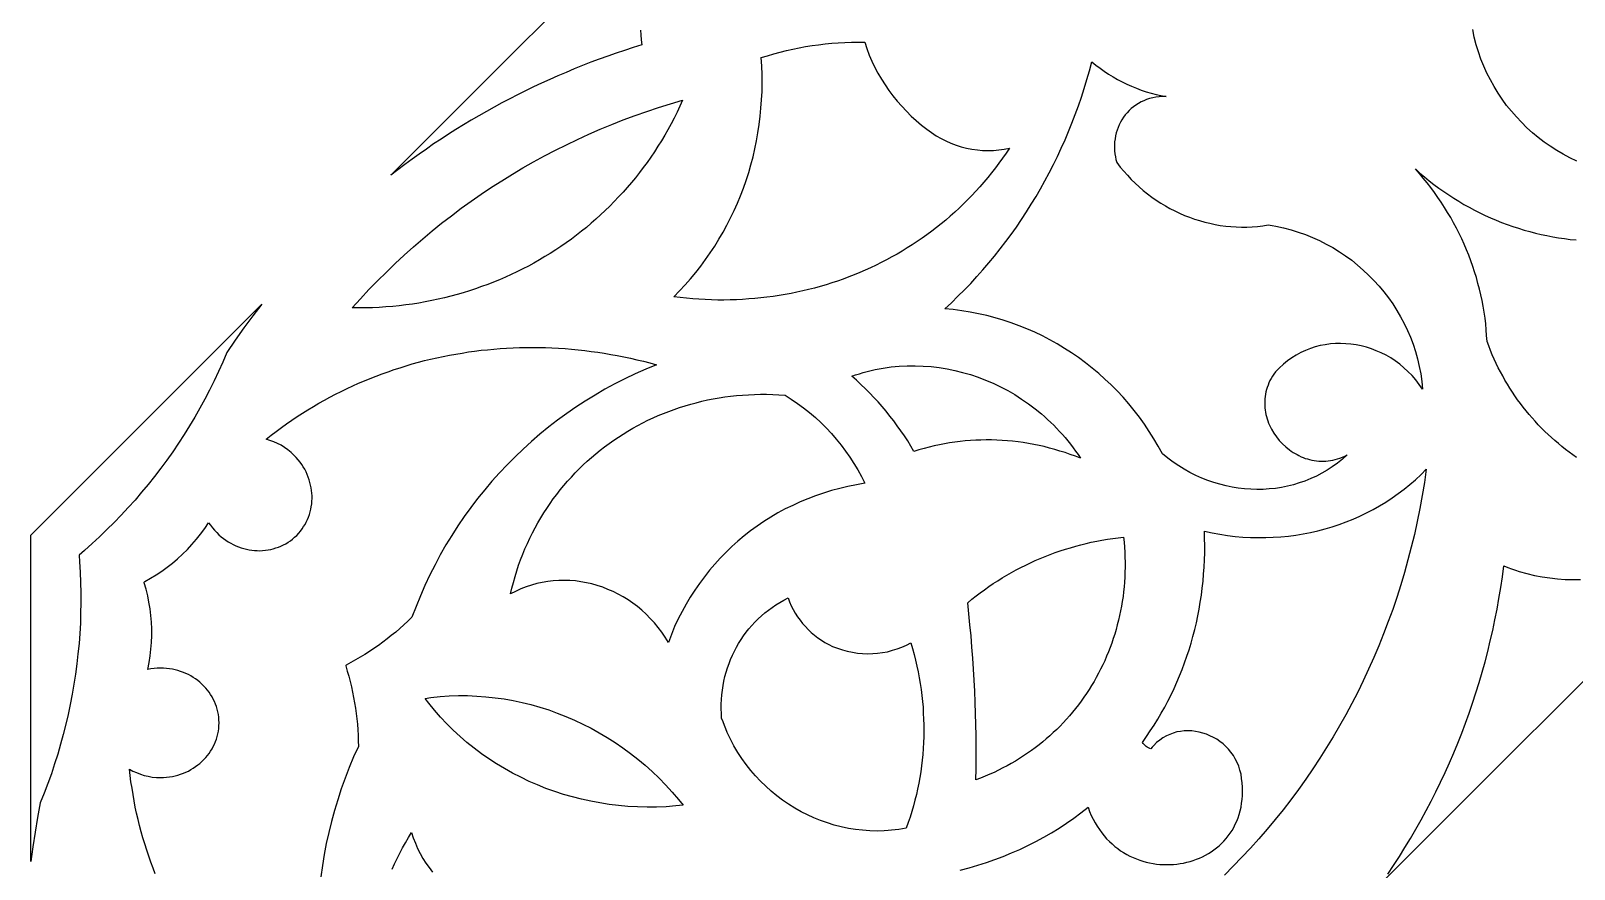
# Model space of a CAD drawing. Extents: x 1908 to 2928, y -299 to 721.
# Drawn here: x 2007.6 to 2110.3, y 359 to 414.8 of the extents above; entities that cross this region are included whole.
import ezdxf

# ---------------------------------------------------------------- set-up
doc = ezdxf.new("R2010")
doc.units = 0
doc.layers.add('BITMAP_LAYER', color=18, linetype='CONTINUOUS')

msp = doc.modelspace()

# ---------------------------------------------------------------- linework, layer by layer
at = {"layer": 'BITMAP_LAYER'}
for points in [[(2048.16, 414.9), (2048.18, 414.57), (2048.21, 414.24), (2048.24, 413.91), (2047.67, 413.73), (2047.1, 413.54), (2046.53, 413.35), (2045.97, 413.16), (2045.41, 412.96), (2044.85, 412.75), (2044.3, 412.53), (2043.74, 412.31), (2043.2, 412.08), (2042.65, 411.85), (2042.11, 411.61), (2041.57, 411.36), (2041.03, 411.11), (2040.5, 410.85), (2039.97, 410.59), (2039.45, 410.32), (2038.92, 410.05), (2038.41, 409.77), (2037.89, 409.48), (2037.38, 409.18), (2036.87, 408.89), (2036.37, 408.58), (2035.86, 408.27), (2035.37, 407.96), (2034.87, 407.63), (2034.38, 407.31), (2033.9, 406.97), (2033.42, 406.63), (2032.94, 406.29), (2032.46, 405.94), (2032, 405.59), (2031.53, 405.22), (2050.2, 423.9)], [(2110.51, 406.17), (2110.05, 406.39), (2109.61, 406.62), (2109.18, 406.87), (2108.75, 407.15), (2108.34, 407.43), (2107.95, 407.74), (2107.56, 408.06), (2107.19, 408.39), (2106.83, 408.75), (2106.49, 409.11), (2106.16, 409.49), (2105.84, 409.88), (2105.55, 410.29), (2105.27, 410.7), (2105, 411.13), (2104.76, 411.57), (2104.53, 412.02), (2104.32, 412.48), (2104.13, 412.96), (2103.96, 413.44), (2103.81, 413.92), (2103.68, 414.42), (2103.58, 414.93)], [(2110.5, 386.41), (2110.25, 386.59), (2110.01, 386.77), (2109.76, 386.95), (2109.52, 387.14), (2109.29, 387.34), (2109.06, 387.54), (2108.83, 387.74), (2108.6, 387.95), (2108.38, 388.16), (2108.16, 388.38), (2107.95, 388.6), (2107.74, 388.83), (2107.53, 389.06), (2107.33, 389.29), (2107.14, 389.53), (2106.94, 389.77), (2106.76, 390.02), (2106.57, 390.27), (2106.39, 390.52), (2106.22, 390.78), (2106.05, 391.04), (2105.89, 391.3), (2105.73, 391.57), (2105.58, 391.85), (2105.43, 392.12), (2105.28, 392.4), (2105.14, 392.68), (2105.01, 392.97), (2104.88, 393.26), (2104.76, 393.55), (2104.65, 393.85), (2104.54, 394.15), (2104.51, 394.54), (2104.48, 394.93), (2104.45, 395.32), (2104.4, 395.71), (2104.34, 396.1), (2104.28, 396.49), (2104.2, 396.88), (2104.12, 397.26), (2104.03, 397.64), (2103.93, 398.02), (2103.83, 398.4), (2103.71, 398.78), (2103.59, 399.15), (2103.45, 399.53), (2103.32, 399.9), (2103.17, 400.26), (2103.01, 400.63), (2102.85, 400.99), (2102.68, 401.34), (2102.5, 401.7), (2102.31, 402.05), (2102.12, 402.4), (2101.91, 402.74), (2101.7, 403.08), (2101.49, 403.42), (2101.26, 403.75), (2101.03, 404.07), (2100.79, 404.4), (2100.54, 404.72), (2100.29, 405.03), (2100.03, 405.34), (2099.76, 405.64), (2100.06, 405.37), (2100.37, 405.11), (2100.68, 404.86), (2101, 404.61), (2101.33, 404.37), (2101.65, 404.14), (2101.98, 403.91), (2102.32, 403.7), (2102.66, 403.49), (2103, 403.28), (2103.35, 403.09), (2103.7, 402.9), (2104.06, 402.72), (2104.41, 402.55), (2104.77, 402.39), (2105.14, 402.23), (2105.5, 402.08), (2105.87, 401.94), (2106.25, 401.81), (2106.62, 401.69), (2107, 401.57), (2107.38, 401.47), (2107.76, 401.37), (2108.14, 401.28), (2108.52, 401.2), (2108.91, 401.12), (2109.3, 401.06), (2109.69, 401), (2110.08, 400.95), (2110.47, 400.91)], [(2015.84, 358.67), (2015.69, 359.06), (2015.54, 359.46), (2015.4, 359.86), (2015.27, 360.26), (2015.14, 360.67), (2015.02, 361.07), (2014.91, 361.48), (2014.8, 361.89), (2014.7, 362.3), (2014.6, 362.71), (2014.51, 363.13), (2014.43, 363.55), (2014.36, 363.97), (2014.29, 364.39), (2014.22, 364.81), (2014.17, 365.23), (2014.12, 365.66), (2014.35, 365.53), (2014.6, 365.42), (2014.85, 365.32), (2015.11, 365.24), (2015.37, 365.18), (2015.64, 365.13), (2015.92, 365.1), (2016.19, 365.09), (2016.39, 365.1), (2016.59, 365.11), (2016.79, 365.14), (2016.98, 365.17), (2017.17, 365.21), (2017.35, 365.26), (2017.53, 365.32), (2017.71, 365.38), (2017.88, 365.45), (2018.05, 365.53), (2018.21, 365.62), (2018.37, 365.72), (2018.52, 365.82), (2018.67, 365.93), (2018.81, 366.04), (2018.95, 366.16), (2019.08, 366.29), (2019.2, 366.42), (2019.31, 366.56), (2019.42, 366.7), (2019.52, 366.85), (2019.62, 367), (2019.7, 367.16), (2019.78, 367.32), (2019.85, 367.49), (2019.91, 367.66), (2019.96, 367.83), (2020.01, 368.01), (2020.04, 368.19), (2020.07, 368.37), (2020.08, 368.55), (2020.09, 368.74), (2020.08, 368.93), (2020.07, 369.11), (2020.04, 369.3), (2020.01, 369.47), (2019.96, 369.65), (2019.91, 369.82), (2019.85, 369.99), (2019.78, 370.16), (2019.7, 370.32), (2019.62, 370.48), (2019.52, 370.63), (2019.42, 370.78), (2019.31, 370.92), (2019.2, 371.06), (2019.08, 371.19), (2018.95, 371.32), (2018.81, 371.44), (2018.67, 371.55), (2018.52, 371.66), (2018.37, 371.76), (2018.21, 371.86), (2018.05, 371.95), (2017.88, 372.03), (2017.71, 372.1), (2017.53, 372.16), (2017.35, 372.22), (2017.17, 372.27), (2016.98, 372.31), (2016.79, 372.34), (2016.59, 372.37), (2016.39, 372.38), (2016.19, 372.39), (2015.97, 372.38), (2015.76, 372.36), (2015.55, 372.34), (2015.34, 372.3), (2015.43, 372.75), (2015.5, 373.2), (2015.55, 373.65), (2015.58, 374.1), (2015.6, 374.55), (2015.6, 375), (2015.58, 375.45), (2015.54, 375.9), (2015.49, 376.34), (2015.42, 376.78), (2015.34, 377.21), (2015.23, 377.65), (2015.11, 378.07), (2015.1, 378.12), (2015.14, 378.15), (2015.53, 378.37), (2015.91, 378.6), (2016.28, 378.85), (2016.64, 379.11), (2016.99, 379.38), (2017.33, 379.67), (2017.66, 379.98), (2017.98, 380.29), (2018.28, 380.62), (2018.58, 380.97), (2018.86, 381.32), (2019.13, 381.69), (2019.39, 382.07), (2019.51, 381.9), (2019.64, 381.73), (2019.78, 381.57), (2019.93, 381.41), (2020.08, 381.27), (2020.23, 381.14), (2020.38, 381.02), (2020.54, 380.9), (2020.7, 380.8), (2020.87, 380.7), (2021.03, 380.62), (2021.2, 380.54), (2021.38, 380.47), (2021.55, 380.41), (2021.73, 380.35), (2021.91, 380.31), (2022.09, 380.27), (2022.27, 380.24), (2022.45, 380.23), (2022.63, 380.22), (2022.81, 380.21), (2022.99, 380.22), (2023.17, 380.24), (2023.35, 380.26), (2023.53, 380.29), (2023.7, 380.34), (2023.87, 380.39), (2024.04, 380.44), (2024.21, 380.51), (2024.37, 380.59), (2024.53, 380.67), (2024.69, 380.77), (2024.84, 380.87), (2024.98, 380.98), (2025.12, 381.1), (2025.26, 381.23), (2025.39, 381.37), (2025.51, 381.51), (2025.62, 381.66), (2025.72, 381.81), (2025.82, 381.96), (2025.9, 382.12), (2025.98, 382.29), (2026.05, 382.45), (2026.11, 382.62), (2026.16, 382.79), (2026.2, 382.97), (2026.23, 383.14), (2026.26, 383.32), (2026.27, 383.5), (2026.28, 383.68), (2026.28, 383.86), (2026.27, 384.04), (2026.25, 384.22), (2026.22, 384.4), (2026.18, 384.58), (2026.14, 384.76), (2026.09, 384.94), (2026.03, 385.11), (2025.96, 385.29), (2025.88, 385.46), (2025.79, 385.63), (2025.69, 385.79), (2025.59, 385.95), (2025.48, 386.11), (2025.35, 386.27), (2025.22, 386.42), (2025.09, 386.56), (2024.88, 386.75), (2024.67, 386.92), (2024.45, 387.08), (2024.22, 387.23), (2023.98, 387.35), (2023.73, 387.46), (2023.48, 387.56), (2023.22, 387.63), (2023.55, 387.9), (2023.89, 388.16), (2024.24, 388.41), (2024.58, 388.66), (2024.93, 388.9), (2025.29, 389.14), (2025.64, 389.37), (2026, 389.6), (2026.37, 389.81), (2026.73, 390.03), (2027.1, 390.24), (2027.47, 390.44), (2027.85, 390.63), (2028.23, 390.82), (2028.61, 391.01), (2028.99, 391.19), (2029.38, 391.36), (2029.77, 391.53), (2030.16, 391.69), (2030.55, 391.84), (2030.94, 391.99), (2031.34, 392.13), (2031.74, 392.27), (2032.14, 392.4), (2032.55, 392.53), (2032.95, 392.65), (2033.36, 392.76), (2033.77, 392.87), (2034.18, 392.97), (2034.6, 393.06), (2035.01, 393.15), (2035.43, 393.23), (2035.85, 393.31), (2036.27, 393.38), (2036.69, 393.45), (2037.11, 393.5), (2037.54, 393.56), (2037.96, 393.6), (2038.39, 393.64), (2038.81, 393.68), (2039.24, 393.7), (2039.67, 393.72), (2040.1, 393.74), (2040.53, 393.75), (2040.96, 393.75), (2041.4, 393.75), (2041.83, 393.74), (2042.26, 393.72), (2042.7, 393.7), (2043.13, 393.67), (2043.57, 393.63), (2044, 393.59), (2044.44, 393.55), (2044.87, 393.49), (2045.31, 393.43), (2045.74, 393.36), (2046.18, 393.29), (2046.61, 393.21), (2047.05, 393.12), (2047.48, 393.03), (2047.92, 392.93), (2048.35, 392.83), (2048.78, 392.72), (2049.22, 392.6), (2048.51, 392.3), (2047.81, 391.99), (2047.12, 391.66), (2046.45, 391.32), (2045.78, 390.96), (2045.13, 390.58), (2044.48, 390.18), (2043.85, 389.77), (2043.24, 389.34), (2042.63, 388.9), (2042.04, 388.45), (2041.46, 387.97), (2040.89, 387.49), (2040.34, 386.98), (2039.8, 386.47), (2039.27, 385.94), (2038.76, 385.4), (2038.26, 384.84), (2037.78, 384.27), (2037.31, 383.69), (2036.86, 383.09), (2036.42, 382.48), (2036, 381.86), (2035.59, 381.23), (2035.2, 380.59), (2034.82, 379.93), (2034.47, 379.27), (2034.13, 378.59), (2033.8, 377.9), (2033.5, 377.2), (2033.21, 376.49), (2032.93, 375.78), (2032.67, 375.52), (2032.4, 375.27), (2032.12, 375.03), (2031.85, 374.79), (2031.56, 374.56), (2031.28, 374.34), (2030.99, 374.12), (2030.7, 373.9), (2030.4, 373.7), (2030.1, 373.49), (2029.8, 373.3), (2029.49, 373.11), (2029.18, 372.93), (2028.87, 372.75), (2028.55, 372.58), (2028.52, 372.56), (2028.53, 372.53), (2028.63, 372.19), (2028.73, 371.84), (2028.82, 371.49), (2028.9, 371.14), (2028.98, 370.79), (2029.05, 370.43), (2029.11, 370.08), (2029.17, 369.72), (2029.22, 369.36), (2029.26, 369), (2029.3, 368.64), (2029.33, 368.27), (2029.35, 367.91), (2029.36, 367.54), (2029.37, 367.17), (2029.05, 366.47), (2028.76, 365.77), (2028.48, 365.06), (2028.22, 364.34), (2027.99, 363.62), (2027.77, 362.9), (2027.57, 362.17), (2027.39, 361.44), (2027.23, 360.7), (2027.09, 359.96), (2026.97, 359.23), (2026.87, 358.48)], [(2069.45, 358.93), (2070.04, 359.08), (2070.62, 359.25), (2071.19, 359.43), (2071.76, 359.63), (2072.32, 359.84), (2072.87, 360.07), (2073.42, 360.31), (2073.95, 360.56), (2074.48, 360.83), (2075.01, 361.12), (2075.52, 361.42), (2076.03, 361.73), (2076.52, 362.05), (2077.01, 362.39), (2077.49, 362.75), (2077.96, 363.11), (2078.06, 362.84), (2078.18, 362.57), (2078.3, 362.32), (2078.43, 362.08), (2078.57, 361.85), (2078.72, 361.63), (2078.87, 361.41), (2079.03, 361.21), (2079.2, 361.02), (2079.38, 360.84), (2079.56, 360.67), (2079.74, 360.51), (2079.94, 360.36), (2080.13, 360.22), (2080.33, 360.09), (2080.54, 359.97), (2080.75, 359.86), (2080.96, 359.76), (2081.18, 359.67), (2081.4, 359.59), (2081.62, 359.52), (2081.84, 359.46), (2082.06, 359.41), (2082.29, 359.37), (2082.52, 359.33), (2082.75, 359.31), (2082.97, 359.29), (2083.2, 359.29), (2083.43, 359.29), (2083.65, 359.31), (2083.88, 359.33), (2084.1, 359.36), (2084.32, 359.4), (2084.54, 359.45), (2084.76, 359.5), (2084.97, 359.57), (2085.18, 359.65), (2085.39, 359.73), (2085.59, 359.82), (2085.79, 359.92), (2085.98, 360.03), (2086.17, 360.15), (2086.35, 360.27), (2086.52, 360.41), (2086.69, 360.55), (2086.85, 360.7), (2087.01, 360.86), (2087.16, 361.03), (2087.3, 361.2), (2087.43, 361.38), (2087.55, 361.57), (2087.67, 361.77), (2087.77, 361.98), (2087.87, 362.19), (2087.95, 362.41), (2088.03, 362.64), (2088.09, 362.88), (2088.15, 363.12), (2088.19, 363.38), (2088.22, 363.64), (2088.24, 363.9), (2088.24, 364.18), (2088.24, 364.46), (2088.22, 364.74), (2088.19, 365.04), (2088.15, 365.32), (2088.08, 365.59), (2088, 365.85), (2087.9, 366.1), (2087.77, 366.34), (2087.64, 366.57), (2087.48, 366.78), (2087.32, 366.98), (2087.14, 367.17), (2086.95, 367.34), (2086.74, 367.5), (2086.53, 367.64), (2086.31, 367.77), (2086.08, 367.88), (2085.85, 367.98), (2085.61, 368.06), (2085.37, 368.12), (2085.12, 368.17), (2084.87, 368.2), (2084.62, 368.21), (2084.37, 368.2), (2084.13, 368.17), (2083.88, 368.13), (2083.64, 368.06), (2083.41, 367.97), (2083.18, 367.87), (2082.95, 367.74), (2082.74, 367.59), (2082.53, 367.42), (2082.34, 367.23), (2082.24, 367.12), (2082.15, 367.01), (2082.07, 367.04), (2081.99, 367.08), (2081.91, 367.12), (2081.83, 367.17), (2081.76, 367.23), (2081.7, 367.3), (2081.64, 367.36), (2081.58, 367.44), (2081.85, 367.82), (2082.11, 368.2), (2082.36, 368.59), (2082.61, 368.98), (2082.84, 369.38), (2083.07, 369.79), (2083.28, 370.19), (2083.49, 370.61), (2083.69, 371.02), (2083.88, 371.45), (2084.06, 371.87), (2084.23, 372.3), (2084.39, 372.73), (2084.55, 373.17), (2084.69, 373.61), (2084.83, 374.05), (2084.95, 374.5), (2085.07, 374.95), (2085.18, 375.41), (2085.27, 375.86), (2085.36, 376.32), (2085.44, 376.78), (2085.51, 377.24), (2085.57, 377.71), (2085.62, 378.18), (2085.66, 378.65), (2085.69, 379.12), (2085.72, 379.59), (2085.73, 380.07), (2085.73, 380.55), (2085.72, 381.02), (2085.71, 381.5), (2086.22, 381.39), (2086.73, 381.3), (2087.25, 381.22), (2087.76, 381.16), (2088.27, 381.12), (2088.78, 381.09), (2089.29, 381.08), (2089.8, 381.08), (2090.3, 381.1), (2090.81, 381.13), (2091.31, 381.18), (2091.8, 381.25), (2092.29, 381.33), (2092.78, 381.42), (2093.27, 381.53), (2093.75, 381.66), (2094.22, 381.8), (2094.69, 381.96), (2095.15, 382.13), (2095.61, 382.31), (2096.06, 382.51), (2096.5, 382.72), (2096.94, 382.95), (2097.37, 383.2), (2097.79, 383.45), (2098.21, 383.72), (2098.61, 384.01), (2099.01, 384.31), (2099.39, 384.62), (2099.77, 384.94), (2100.14, 385.28), (2100.49, 385.64), (2100.36, 384.76), (2100.22, 383.88), (2100.06, 383.01), (2099.89, 382.15), (2099.7, 381.29), (2099.49, 380.44), (2099.27, 379.6), (2099.04, 378.76), (2098.79, 377.93), (2098.53, 377.1), (2098.25, 376.29), (2097.96, 375.48), (2097.65, 374.67), (2097.33, 373.88), (2097, 373.09), (2096.65, 372.31), (2096.29, 371.54), (2095.92, 370.78), (2095.53, 370.02), (2095.13, 369.28), (2094.71, 368.54), (2094.29, 367.81), (2093.85, 367.09), (2093.4, 366.38), (2092.93, 365.67), (2092.46, 364.98), (2091.97, 364.29), (2091.47, 363.62), (2090.95, 362.95), (2090.43, 362.3), (2089.89, 361.65), (2089.34, 361.02), (2088.79, 360.39), (2088.21, 359.78), (2087.63, 359.18), (2087.04, 358.58)], [(2117.91, 378.47), (2097.51, 358.07)], [(2097.92, 358.65), (2098.31, 359.24), (2098.7, 359.84), (2099.07, 360.44), (2099.44, 361.04), (2099.8, 361.65), (2100.15, 362.27), (2100.48, 362.89), (2100.81, 363.52), (2101.13, 364.15), (2101.44, 364.79), (2101.74, 365.43), (2102.03, 366.08), (2102.32, 366.73), (2102.59, 367.39), (2102.85, 368.05), (2103.1, 368.72), (2103.34, 369.39), (2103.57, 370.06), (2103.79, 370.74), (2104.01, 371.43), (2104.21, 372.11), (2104.4, 372.81), (2104.58, 373.5), (2104.75, 374.2), (2104.91, 374.9), (2105.06, 375.61), (2105.2, 376.32), (2105.33, 377.03), (2105.45, 377.75), (2105.56, 378.47), (2105.66, 379.19), (2105.91, 379.09), (2106.16, 379), (2106.42, 378.91), (2106.67, 378.83), (2107.18, 378.68), (2107.69, 378.56), (2108.21, 378.46), (2108.72, 378.39), (2109.23, 378.33), (2109.74, 378.3), (2110.25, 378.29), (2110.75, 378.3)], [(2031.62, 358.98), (2031.78, 359.34), (2031.94, 359.7), (2032.12, 360.05), (2032.3, 360.4), (2032.5, 360.75), (2032.7, 361.1), (2032.91, 361.44), (2033.02, 361.07), (2033.16, 360.72), (2033.31, 360.37), (2033.48, 360.03), (2033.66, 359.71), (2033.86, 359.39), (2034.08, 359.09), (2034.31, 358.8)]]:
    msp.add_lwpolyline(points, dxfattribs=at)
for points in [[(2063.09, 414.08), (2063.23, 413.66), (2063.39, 413.23), (2063.57, 412.82), (2063.77, 412.41), (2063.97, 412.02), (2064.2, 411.63), (2064.44, 411.24), (2064.7, 410.87), (2064.96, 410.51), (2065.25, 410.16), (2065.55, 409.82), (2065.86, 409.49), (2066.18, 409.17), (2066.52, 408.86), (2066.87, 408.57), (2067.23, 408.29), (2067.53, 408.07), (2067.84, 407.86), (2068.17, 407.68), (2068.5, 407.51), (2068.83, 407.36), (2069.18, 407.23), (2069.52, 407.12), (2069.87, 407.03), (2070.23, 406.96), (2070.59, 406.91), (2070.94, 406.88), (2071.3, 406.87), (2071.66, 406.88), (2072.02, 406.91), (2072.38, 406.96), (2072.73, 407.03), (2072.5, 406.69), (2072.27, 406.36), (2072.03, 406.03), (2071.79, 405.71), (2071.54, 405.39), (2071.29, 405.07), (2071.03, 404.77), (2070.76, 404.46), (2070.49, 404.17), (2070.22, 403.87), (2069.94, 403.59), (2069.66, 403.31), (2069.37, 403.03), (2069.08, 402.76), (2068.78, 402.5), (2068.48, 402.24), (2068.17, 401.99), (2067.86, 401.74), (2067.55, 401.5), (2067.23, 401.26), (2066.91, 401.03), (2066.58, 400.81), (2066.25, 400.59), (2065.92, 400.38), (2065.58, 400.17), (2065.24, 399.97), (2064.89, 399.78), (2064.55, 399.59), (2064.19, 399.41), (2063.84, 399.23), (2063.48, 399.06), (2063.12, 398.9), (2062.76, 398.74), (2062.39, 398.59), (2062.02, 398.45), (2061.65, 398.31), (2061.27, 398.17), (2060.89, 398.05), (2060.51, 397.93), (2060.13, 397.82), (2059.74, 397.71), (2059.35, 397.61), (2058.96, 397.52), (2058.57, 397.43), (2058.18, 397.35), (2057.78, 397.28), (2057.38, 397.21), (2056.98, 397.15), (2056.58, 397.09), (2056.17, 397.05), (2055.77, 397.01), (2055.36, 396.98), (2054.95, 396.95), (2054.54, 396.93), (2054.13, 396.92), (2053.71, 396.91), (2053.3, 396.91), (2052.88, 396.92), (2052.47, 396.94), (2052.05, 396.96), (2051.63, 396.99), (2051.21, 397.03), (2050.79, 397.08), (2050.37, 397.13), (2050.75, 397.52), (2051.13, 397.92), (2051.48, 398.33), (2051.83, 398.74), (2052.17, 399.17), (2052.49, 399.61), (2052.8, 400.05), (2053.1, 400.5), (2053.38, 400.96), (2053.65, 401.43), (2053.91, 401.9), (2054.16, 402.38), (2054.39, 402.87), (2054.61, 403.36), (2054.82, 403.86), (2055.01, 404.37), (2055.19, 404.88), (2055.36, 405.4), (2055.51, 405.92), (2055.65, 406.45), (2055.77, 406.98), (2055.88, 407.51), (2055.98, 408.05), (2056.06, 408.6), (2056.13, 409.15), (2056.18, 409.7), (2056.22, 410.25), (2056.25, 410.81), (2056.26, 411.37), (2056.26, 411.93), (2056.24, 412.49), (2056.2, 413.06), (2056.62, 413.19), (2057.03, 413.32), (2057.45, 413.43), (2057.87, 413.53), (2058.3, 413.63), (2058.72, 413.72), (2059.15, 413.8), (2059.58, 413.86), (2060.02, 413.92), (2060.45, 413.97), (2060.89, 414.02), (2061.32, 414.05), (2061.76, 414.07), (2062.2, 414.08), (2062.65, 414.09)], [(2078.48, 412.56), (2078.76, 412.35), (2079.04, 412.15), (2079.33, 411.96), (2079.63, 411.78), (2079.93, 411.6), (2080.24, 411.44), (2080.55, 411.29), (2080.86, 411.15), (2081.18, 411.02), (2081.5, 410.9), (2081.83, 410.79), (2082.16, 410.69), (2082.49, 410.61), (2082.82, 410.53), (2083.16, 410.47), (2082.93, 410.47), (2082.7, 410.45), (2082.48, 410.43), (2082.27, 410.39), (2082.06, 410.33), (2081.86, 410.27), (2081.67, 410.19), (2081.49, 410.11), (2081.32, 410.01), (2081.15, 409.9), (2080.99, 409.79), (2080.84, 409.66), (2080.7, 409.53), (2080.57, 409.39), (2080.44, 409.24), (2080.33, 409.09), (2080.22, 408.92), (2080.13, 408.76), (2080.04, 408.58), (2079.96, 408.41), (2079.9, 408.22), (2079.84, 408.04), (2079.79, 407.85), (2079.76, 407.65), (2079.73, 407.46), (2079.72, 407.26), (2079.72, 407.06), (2079.72, 406.86), (2079.74, 406.66), (2079.78, 406.46), (2079.82, 406.27), (2079.87, 406.07), (2080.1, 405.77), (2080.34, 405.49), (2080.58, 405.22), (2080.83, 404.95), (2081.09, 404.7), (2081.36, 404.45), (2081.64, 404.21), (2081.92, 403.99), (2082.21, 403.77), (2082.5, 403.56), (2082.8, 403.37), (2083.11, 403.18), (2083.42, 403.01), (2083.74, 402.85), (2084.06, 402.69), (2084.39, 402.55), (2084.72, 402.42), (2085.06, 402.3), (2085.39, 402.2), (2085.73, 402.1), (2086.08, 402.02), (2086.43, 401.94), (2086.77, 401.88), (2087.13, 401.84), (2087.48, 401.8), (2087.83, 401.78), (2088.19, 401.77), (2088.54, 401.77), (2088.9, 401.78), (2089.25, 401.81), (2089.61, 401.85), (2089.96, 401.91), (2090.22, 401.87), (2090.47, 401.82), (2090.98, 401.72), (2091.48, 401.59), (2091.96, 401.44), (2092.44, 401.27), (2092.92, 401.08), (2093.38, 400.87), (2093.83, 400.64), (2094.27, 400.4), (2094.7, 400.13), (2095.11, 399.85), (2095.52, 399.56), (2095.91, 399.24), (2096.29, 398.91), (2096.65, 398.57), (2097, 398.21), (2097.34, 397.84), (2097.66, 397.45), (2097.97, 397.06), (2098.25, 396.65), (2098.52, 396.22), (2098.78, 395.79), (2099.01, 395.35), (2099.23, 394.89), (2099.43, 394.43), (2099.61, 393.96), (2099.77, 393.48), (2099.91, 392.99), (2100.02, 392.49), (2100.12, 391.99), (2100.19, 391.48), (2100.22, 391.23), (2100.24, 390.97), (2100.02, 391.29), (2099.79, 391.59), (2099.54, 391.88), (2099.27, 392.15), (2099, 392.4), (2098.72, 392.64), (2098.42, 392.85), (2098.12, 393.05), (2097.81, 393.23), (2097.49, 393.39), (2097.16, 393.53), (2096.83, 393.66), (2096.5, 393.76), (2096.16, 393.85), (2095.82, 393.92), (2095.47, 393.97), (2095.13, 394), (2094.78, 394.01), (2094.44, 394.01), (2094.1, 393.98), (2093.76, 393.93), (2093.42, 393.87), (2093.09, 393.78), (2092.77, 393.68), (2092.44, 393.55), (2092.13, 393.41), (2091.83, 393.24), (2091.53, 393.06), (2091.24, 392.85), (2090.97, 392.63), (2090.7, 392.38), (2090.45, 392.12), (2090.34, 391.98), (2090.25, 391.83), (2090.16, 391.69), (2090.08, 391.54), (2090.01, 391.39), (2089.95, 391.24), (2089.9, 391.09), (2089.85, 390.94), (2089.81, 390.79), (2089.78, 390.64), (2089.76, 390.49), (2089.74, 390.33), (2089.73, 390.18), (2089.73, 390.03), (2089.73, 389.88), (2089.74, 389.73), (2089.76, 389.58), (2089.78, 389.43), (2089.81, 389.29), (2089.85, 389.14), (2089.89, 388.99), (2089.94, 388.85), (2089.99, 388.71), (2090.05, 388.57), (2090.12, 388.44), (2090.18, 388.3), (2090.34, 388.04), (2090.51, 387.79), (2090.7, 387.55), (2090.91, 387.33), (2091.13, 387.12), (2091.37, 386.93), (2091.49, 386.84), (2091.62, 386.76), (2091.75, 386.68), (2091.88, 386.61), (2092.01, 386.54), (2092.15, 386.47), (2092.29, 386.42), (2092.43, 386.36), (2092.58, 386.32), (2092.72, 386.28), (2092.87, 386.24), (2093.02, 386.22), (2093.17, 386.19), (2093.33, 386.18), (2093.48, 386.17), (2093.64, 386.17), (2093.79, 386.18), (2093.95, 386.19), (2094.11, 386.22), (2094.26, 386.25), (2094.42, 386.28), (2094.58, 386.33), (2094.74, 386.38), (2094.9, 386.44), (2095.06, 386.51), (2095.22, 386.59), (2094.9, 386.31), (2094.57, 386.05), (2094.23, 385.8), (2093.89, 385.58), (2093.53, 385.37), (2093.17, 385.18), (2092.79, 385.01), (2092.41, 384.85), (2092.03, 384.72), (2091.64, 384.6), (2091.24, 384.5), (2090.84, 384.42), (2090.44, 384.36), (2090.03, 384.32), (2089.62, 384.29), (2089.21, 384.28), (2088.8, 384.3), (2088.38, 384.32), (2087.97, 384.37), (2087.56, 384.44), (2087.15, 384.52), (2086.74, 384.63), (2086.33, 384.75), (2085.93, 384.89), (2085.53, 385.04), (2085.14, 385.22), (2084.75, 385.41), (2084.37, 385.63), (2084, 385.86), (2083.63, 386.11), (2083.27, 386.37), (2082.92, 386.66), (2082.64, 387.17), (2082.35, 387.67), (2082.04, 388.16), (2081.72, 388.64), (2081.38, 389.1), (2081.03, 389.56), (2080.67, 390), (2080.29, 390.43), (2079.9, 390.85), (2079.5, 391.25), (2079.09, 391.64), (2078.67, 392.02), (2078.23, 392.38), (2077.79, 392.73), (2077.33, 393.07), (2076.87, 393.39), (2076.39, 393.69), (2075.91, 393.98), (2075.42, 394.26), (2074.92, 394.52), (2074.41, 394.76), (2073.89, 394.99), (2073.37, 395.2), (2072.84, 395.39), (2072.31, 395.57), (2071.77, 395.73), (2071.22, 395.88), (2070.67, 396), (2070.11, 396.11), (2069.56, 396.2), (2068.99, 396.27), (2068.42, 396.32), (2068.87, 396.73), (2069.3, 397.16), (2069.73, 397.59), (2070.15, 398.02), (2070.56, 398.47), (2070.96, 398.92), (2071.35, 399.38), (2071.74, 399.84), (2072.11, 400.32), (2072.48, 400.8), (2072.84, 401.28), (2073.19, 401.77), (2073.53, 402.27), (2073.86, 402.78), (2074.18, 403.29), (2074.5, 403.8), (2074.8, 404.32), (2075.09, 404.85), (2075.38, 405.39), (2075.66, 405.93), (2075.92, 406.47), (2076.18, 407.02), (2076.43, 407.58), (2076.66, 408.14), (2076.89, 408.7), (2077.11, 409.27), (2077.32, 409.84), (2077.52, 410.42), (2077.7, 411.01), (2077.88, 411.6), (2078.05, 412.19), (2078.21, 412.78)], [(2050.78, 409.82), (2050.59, 409.42), (2050.4, 409.03), (2050.19, 408.65), (2049.98, 408.26), (2049.77, 407.89), (2049.55, 407.52), (2049.32, 407.15), (2049.08, 406.79), (2048.84, 406.43), (2048.6, 406.08), (2048.34, 405.74), (2048.08, 405.4), (2047.82, 405.06), (2047.55, 404.73), (2047.27, 404.41), (2046.99, 404.09), (2046.7, 403.78), (2046.41, 403.47), (2046.11, 403.17), (2045.81, 402.87), (2045.5, 402.58), (2045.19, 402.3), (2044.87, 402.02), (2044.55, 401.75), (2044.22, 401.49), (2043.89, 401.23), (2043.55, 400.97), (2043.21, 400.72), (2042.86, 400.48), (2042.51, 400.25), (2042.15, 400.02), (2041.79, 399.8), (2041.43, 399.58), (2041.06, 399.37), (2040.69, 399.17), (2040.31, 398.98), (2039.93, 398.79), (2039.55, 398.6), (2039.16, 398.43), (2038.77, 398.26), (2038.37, 398.1), (2037.98, 397.94), (2037.57, 397.8), (2037.17, 397.65), (2036.76, 397.52), (2036.35, 397.39), (2035.94, 397.27), (2035.52, 397.16), (2035.1, 397.06), (2034.68, 396.96), (2034.25, 396.87), (2033.82, 396.79), (2033.39, 396.71), (2032.96, 396.64), (2032.52, 396.58), (2032.09, 396.53), (2031.65, 396.48), (2031.2, 396.45), (2030.76, 396.42), (2030.31, 396.4), (2029.87, 396.38), (2029.42, 396.38), (2028.96, 396.38), (2029.51, 396.99), (2030.07, 397.6), (2030.64, 398.19), (2031.23, 398.77), (2031.82, 399.34), (2032.42, 399.9), (2033.03, 400.45), (2033.65, 400.99), (2034.27, 401.51), (2034.91, 402.03), (2035.56, 402.53), (2036.21, 403.02), (2036.88, 403.5), (2037.55, 403.96), (2038.23, 404.42), (2038.92, 404.86), (2039.62, 405.29), (2040.33, 405.71), (2041.04, 406.12), (2041.76, 406.51), (2042.49, 406.89), (2043.23, 407.26), (2043.97, 407.61), (2044.72, 407.96), (2045.48, 408.29), (2046.24, 408.6), (2047.01, 408.91), (2047.79, 409.2), (2048.57, 409.47), (2049.36, 409.74), (2050.16, 409.99), (2050.96, 410.22)], [(2022.33, 395.85), (2021.74, 395.05), (2021.17, 394.24), (2020.61, 393.42), (2020.34, 392.78), (2020.06, 392.15), (2019.76, 391.53), (2019.45, 390.91), (2019.14, 390.3), (2018.81, 389.7), (2018.47, 389.11), (2018.12, 388.52), (2017.76, 387.94), (2017.38, 387.37), (2017, 386.8), (2016.61, 386.24), (2016.2, 385.7), (2015.79, 385.16), (2015.37, 384.62), (2014.93, 384.1), (2014.49, 383.58), (2014.04, 383.08), (2013.57, 382.58), (2013.1, 382.09), (2012.62, 381.61), (2012.13, 381.14), (2011.63, 380.68), (2011.12, 380.22), (2010.76, 379.92), (2010.8, 379.46), (2010.84, 378.78), (2010.87, 378.09), (2010.88, 377.41), (2010.88, 376.73), (2010.87, 376.05), (2010.85, 375.37), (2010.81, 374.69), (2010.76, 374.02), (2010.69, 373.34), (2010.62, 372.66), (2010.53, 371.99), (2010.42, 371.31), (2010.31, 370.64), (2010.18, 369.97), (2010.04, 369.3), (2009.88, 368.64), (2009.71, 367.97), (2009.53, 367.31), (2009.34, 366.66), (2009.13, 366), (2008.92, 365.35), (2008.68, 364.7), (2008.44, 364.05), (2008.18, 363.41), (2007.99, 362.43), (2007.83, 361.46), (2007.68, 360.48), (2007.55, 359.5), (2007.55, 381.25), (2022.93, 396.63)], [(2066.98, 392.51), (2067.51, 392.47), (2068.04, 392.41), (2068.57, 392.33), (2069.09, 392.22), (2069.61, 392.09), (2070.13, 391.94), (2070.64, 391.77), (2071.14, 391.58), (2071.64, 391.36), (2072.13, 391.13), (2072.61, 390.88), (2073.08, 390.61), (2073.54, 390.31), (2073.99, 390), (2074.43, 389.67), (2074.86, 389.32), (2075.07, 389.14), (2075.27, 388.95), (2075.48, 388.76), (2075.68, 388.57), (2075.87, 388.37), (2076.06, 388.16), (2076.25, 387.95), (2076.44, 387.74), (2076.62, 387.52), (2076.79, 387.3), (2076.97, 387.07), (2077.13, 386.84), (2077.3, 386.61), (2077.46, 386.37), (2077.12, 386.5), (2076.78, 386.62), (2076.43, 386.74), (2076.09, 386.85), (2075.74, 386.95), (2075.4, 387.05), (2075.05, 387.14), (2074.7, 387.22), (2074.35, 387.29), (2074, 387.35), (2073.65, 387.41), (2073.3, 387.46), (2072.94, 387.5), (2072.59, 387.53), (2072.24, 387.56), (2071.89, 387.58), (2071.54, 387.59), (2071.18, 387.59), (2070.83, 387.58), (2070.48, 387.57), (2070.13, 387.55), (2069.78, 387.52), (2069.44, 387.49), (2069.09, 387.44), (2068.74, 387.39), (2068.4, 387.33), (2068.06, 387.27), (2067.71, 387.19), (2067.37, 387.11), (2067.04, 387.02), (2066.7, 386.92), (2066.37, 386.82), (2066.16, 387.17), (2065.95, 387.52), (2065.73, 387.86), (2065.5, 388.2), (2065.26, 388.53), (2065.02, 388.86), (2064.77, 389.18), (2064.52, 389.5), (2064.25, 389.81), (2063.98, 390.12), (2063.7, 390.42), (2063.42, 390.71), (2063.13, 391), (2062.83, 391.28), (2062.53, 391.56), (2062.22, 391.83), (2062.47, 391.92), (2062.73, 392), (2062.99, 392.08), (2063.26, 392.15), (2063.52, 392.21), (2063.78, 392.27), (2064.05, 392.32), (2064.31, 392.37), (2064.58, 392.41), (2064.84, 392.45), (2065.11, 392.47), (2065.38, 392.5), (2065.91, 392.53), (2066.44, 392.53)], [(2056.55, 390.63), (2056.96, 390.62), (2057.37, 390.6), (2057.78, 390.57), (2058.2, 390.3), (2058.62, 390.02), (2059.02, 389.72), (2059.42, 389.41), (2059.8, 389.08), (2060.17, 388.74), (2060.52, 388.39), (2060.87, 388.02), (2061.19, 387.64), (2061.51, 387.25), (2061.81, 386.85), (2062.1, 386.44), (2062.37, 386.02), (2062.63, 385.59), (2062.87, 385.15), (2063.09, 384.7), (2062.53, 384.6), (2061.97, 384.49), (2061.42, 384.36), (2060.88, 384.22), (2060.34, 384.05), (2059.82, 383.87), (2059.3, 383.67), (2058.79, 383.46), (2058.29, 383.23), (2057.8, 382.99), (2057.31, 382.72), (2056.84, 382.45), (2056.38, 382.16), (2055.93, 381.85), (2055.49, 381.53), (2055.06, 381.19), (2054.64, 380.84), (2054.24, 380.48), (2053.85, 380.1), (2053.47, 379.71), (2053.1, 379.31), (2052.75, 378.9), (2052.41, 378.47), (2052.08, 378.03), (2051.77, 377.58), (2051.47, 377.11), (2051.19, 376.64), (2050.92, 376.15), (2050.67, 375.66), (2050.43, 375.15), (2050.21, 374.63), (2050.01, 374.1), (2049.8, 374.45), (2049.57, 374.78), (2049.33, 375.1), (2049.08, 375.41), (2048.81, 375.7), (2048.54, 375.98), (2048.25, 376.24), (2047.95, 376.48), (2047.65, 376.71), (2047.33, 376.93), (2047.01, 377.13), (2046.67, 377.31), (2046.33, 377.48), (2045.99, 377.63), (2045.64, 377.77), (2045.28, 377.89), (2044.92, 377.99), (2044.56, 378.07), (2044.19, 378.14), (2043.83, 378.19), (2043.46, 378.22), (2043.09, 378.23), (2042.72, 378.23), (2042.35, 378.2), (2041.98, 378.16), (2041.61, 378.1), (2041.25, 378.02), (2040.89, 377.92), (2040.53, 377.8), (2040.18, 377.66), (2039.83, 377.5), (2039.49, 377.33), (2039.58, 377.72), (2039.69, 378.1), (2039.8, 378.49), (2039.91, 378.87), (2040.04, 379.24), (2040.17, 379.61), (2040.31, 379.97), (2040.46, 380.33), (2040.62, 380.69), (2040.79, 381.04), (2040.96, 381.39), (2041.14, 381.73), (2041.32, 382.06), (2041.51, 382.39), (2041.71, 382.72), (2041.92, 383.03), (2042.13, 383.35), (2042.35, 383.66), (2042.58, 383.96), (2042.81, 384.26), (2043.05, 384.55), (2043.3, 384.83), (2043.55, 385.11), (2043.81, 385.39), (2044.07, 385.66), (2044.34, 385.92), (2044.61, 386.17), (2044.89, 386.42), (2045.18, 386.66), (2045.47, 386.9), (2045.76, 387.13), (2046.07, 387.35), (2046.37, 387.57), (2046.68, 387.78), (2047, 387.98), (2047.32, 388.18), (2047.65, 388.37), (2047.97, 388.55), (2048.31, 388.73), (2048.65, 388.9), (2048.99, 389.06), (2049.34, 389.21), (2049.69, 389.36), (2050.04, 389.49), (2050.4, 389.62), (2050.76, 389.75), (2051.13, 389.86), (2051.5, 389.97), (2051.87, 390.07), (2052.24, 390.16), (2052.62, 390.25), (2053, 390.32), (2053.39, 390.39), (2053.77, 390.45), (2054.16, 390.5), (2054.56, 390.54), (2054.95, 390.58), (2055.35, 390.6), (2055.75, 390.62), (2056.15, 390.63)], [(2080.36, 380.78), (2080.39, 380.44), (2080.41, 380.11), (2080.42, 379.77), (2080.43, 379.44), (2080.43, 379.11), (2080.42, 378.78), (2080.41, 378.45), (2080.39, 378.12), (2080.36, 377.8), (2080.33, 377.47), (2080.29, 377.15), (2080.24, 376.83), (2080.19, 376.51), (2080.13, 376.2), (2080.06, 375.88), (2079.99, 375.57), (2079.91, 375.26), (2079.83, 374.96), (2079.74, 374.65), (2079.64, 374.35), (2079.54, 374.05), (2079.43, 373.75), (2079.32, 373.46), (2079.2, 373.17), (2079.07, 372.88), (2078.94, 372.6), (2078.8, 372.32), (2078.66, 372.04), (2078.51, 371.76), (2078.36, 371.49), (2078.2, 371.22), (2078.04, 370.96), (2077.86, 370.7), (2077.69, 370.44), (2077.51, 370.19), (2077.32, 369.94), (2077.13, 369.69), (2076.93, 369.45), (2076.73, 369.21), (2076.53, 368.98), (2076.31, 368.75), (2076.1, 368.52), (2075.88, 368.3), (2075.65, 368.09), (2075.42, 367.88), (2075.18, 367.67), (2074.94, 367.47), (2074.7, 367.27), (2074.45, 367.08), (2074.19, 366.89), (2073.93, 366.71), (2073.67, 366.53), (2073.4, 366.36), (2073.13, 366.19), (2072.85, 366.03), (2072.57, 365.88), (2072.29, 365.73), (2072, 365.58), (2071.7, 365.44), (2071.41, 365.31), (2071.1, 365.18), (2070.8, 365.06), (2070.49, 364.95), (2070.5, 365.68), (2070.51, 366.42), (2070.51, 367.16), (2070.5, 367.89), (2070.49, 368.63), (2070.47, 369.37), (2070.45, 370.1), (2070.42, 370.84), (2070.38, 371.58), (2070.34, 372.32), (2070.29, 373.05), (2070.23, 373.79), (2070.17, 374.53), (2070.1, 375.26), (2070.03, 376), (2069.95, 376.74), (2070.22, 376.97), (2070.5, 377.19), (2070.78, 377.4), (2071.07, 377.61), (2071.36, 377.82), (2071.65, 378.02), (2071.95, 378.21), (2072.25, 378.4), (2072.56, 378.58), (2072.86, 378.76), (2073.18, 378.93), (2073.49, 379.09), (2073.81, 379.25), (2074.13, 379.4), (2074.45, 379.55), (2074.78, 379.69), (2075.11, 379.83), (2075.44, 379.96), (2075.77, 380.08), (2076.11, 380.2), (2076.45, 380.31), (2076.79, 380.41), (2077.14, 380.51), (2077.48, 380.6), (2077.83, 380.69), (2078.18, 380.77), (2078.54, 380.84), (2078.89, 380.91), (2079.25, 380.97), (2079.61, 381.03), (2079.97, 381.07), (2080.33, 381.12)], [(2058.08, 376.8), (2058.19, 376.54), (2058.32, 376.29), (2058.46, 376.05), (2058.61, 375.81), (2058.78, 375.58), (2058.95, 375.36), (2059.14, 375.15), (2059.33, 374.95), (2059.53, 374.76), (2059.75, 374.58), (2059.97, 374.41), (2060.2, 374.25), (2060.44, 374.1), (2060.69, 373.96), (2060.94, 373.83), (2061.27, 373.71), (2061.6, 373.6), (2061.93, 373.51), (2062.27, 373.44), (2062.61, 373.39), (2062.94, 373.36), (2063.28, 373.34), (2063.62, 373.35), (2063.95, 373.38), (2064.28, 373.42), (2064.61, 373.48), (2064.93, 373.57), (2065.25, 373.67), (2065.56, 373.79), (2065.86, 373.92), (2066.16, 374.08), (2066.27, 373.69), (2066.38, 373.3), (2066.48, 372.92), (2066.56, 372.52), (2066.65, 372.13), (2066.72, 371.74), (2066.79, 371.35), (2066.84, 370.96), (2066.89, 370.56), (2066.93, 370.17), (2066.97, 369.78), (2066.99, 369.38), (2067.01, 368.99), (2067.02, 368.6), (2067.02, 368.2), (2067.02, 367.81), (2067, 367.42), (2066.98, 367.03), (2066.95, 366.64), (2066.92, 366.25), (2066.87, 365.87), (2066.82, 365.48), (2066.76, 365.1), (2066.69, 364.72), (2066.61, 364.33), (2066.53, 363.96), (2066.43, 363.58), (2066.33, 363.2), (2066.22, 362.83), (2066.11, 362.46), (2065.98, 362.09), (2065.85, 361.73), (2065.61, 361.68), (2065.37, 361.64), (2065.12, 361.61), (2064.88, 361.58), (2064.64, 361.56), (2064.39, 361.54), (2063.91, 361.53), (2063.43, 361.54), (2062.95, 361.58), (2062.47, 361.63), (2062, 361.71), (2061.53, 361.81), (2061.06, 361.93), (2060.61, 362.07), (2060.15, 362.23), (2059.71, 362.41), (2059.27, 362.61), (2058.85, 362.82), (2058.43, 363.06), (2058.02, 363.32), (2057.62, 363.59), (2057.23, 363.88), (2056.86, 364.19), (2056.5, 364.51), (2056.15, 364.85), (2055.82, 365.2), (2055.5, 365.57), (2055.19, 365.96), (2054.91, 366.36), (2054.64, 366.77), (2054.38, 367.2), (2054.26, 367.42), (2054.15, 367.64), (2054.04, 367.87), (2053.93, 368.09), (2053.83, 368.33), (2053.74, 368.56), (2053.65, 368.8), (2053.56, 369.04), (2053.54, 369.36), (2053.53, 369.67), (2053.53, 369.99), (2053.55, 370.3), (2053.57, 370.61), (2053.61, 370.92), (2053.65, 371.22), (2053.71, 371.52), (2053.78, 371.82), (2053.86, 372.11), (2053.95, 372.4), (2054.05, 372.69), (2054.16, 372.97), (2054.28, 373.24), (2054.41, 373.51), (2054.55, 373.78), (2054.69, 374.03), (2054.85, 374.29), (2055.02, 374.53), (2055.2, 374.77), (2055.38, 375.01), (2055.58, 375.23), (2055.78, 375.45), (2055.99, 375.66), (2056.21, 375.87), (2056.44, 376.06), (2056.68, 376.25), (2056.92, 376.43), (2057.17, 376.6), (2057.43, 376.76), (2057.7, 376.92), (2057.98, 377.06)], [(2036.64, 370.55), (2037.25, 370.52), (2037.86, 370.48), (2038.47, 370.41), (2039.07, 370.33), (2039.67, 370.22), (2040.27, 370.1), (2040.86, 369.95), (2041.45, 369.78), (2042.04, 369.6), (2042.61, 369.39), (2043.18, 369.17), (2043.75, 368.92), (2044.31, 368.66), (2044.86, 368.38), (2045.4, 368.08), (2045.93, 367.76), (2046.46, 367.43), (2046.97, 367.07), (2047.48, 366.7), (2047.97, 366.32), (2048.46, 365.91), (2048.93, 365.49), (2049.39, 365.05), (2049.83, 364.6), (2050.27, 364.12), (2050.69, 363.64), (2051, 363.25), (2050.51, 363.2), (2049.87, 363.15), (2049.23, 363.13), (2048.59, 363.12), (2047.95, 363.14), (2047.32, 363.17), (2046.69, 363.23), (2046.07, 363.3), (2045.45, 363.4), (2044.84, 363.51), (2044.23, 363.65), (2043.63, 363.8), (2043.03, 363.97), (2042.44, 364.16), (2041.86, 364.37), (2041.29, 364.6), (2040.73, 364.84), (2040.18, 365.11), (2039.63, 365.39), (2039.1, 365.69), (2038.57, 366), (2038.06, 366.33), (2037.56, 366.68), (2037.08, 367.05), (2036.6, 367.43), (2036.14, 367.83), (2035.69, 368.25), (2035.26, 368.68), (2034.84, 369.12), (2034.44, 369.58), (2034.05, 370.06), (2033.81, 370.37), (2034.2, 370.43), (2034.81, 370.49), (2035.42, 370.53), (2036.03, 370.55)]]:
    msp.add_lwpolyline(points, close=True, dxfattribs=at)

doc.saveas('drawing.dxf')
